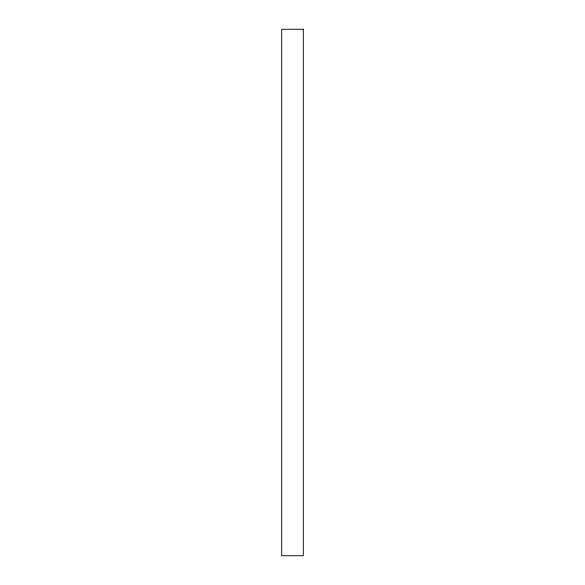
<?xml version="1.0" encoding="UTF-8"?>
<svg xmlns="http://www.w3.org/2000/svg" width="585" height="585" viewBox="0 0 585 585"><rect width="100%" height="100%" fill="white"/><g stroke="black" fill="none" stroke-linecap="round" stroke-linejoin="round"><path stroke-width="0.88" d="M303.286 29.25L281.714 29.25L281.714 555.743L303.286 555.75L303.286 29.257"/></g></svg>
